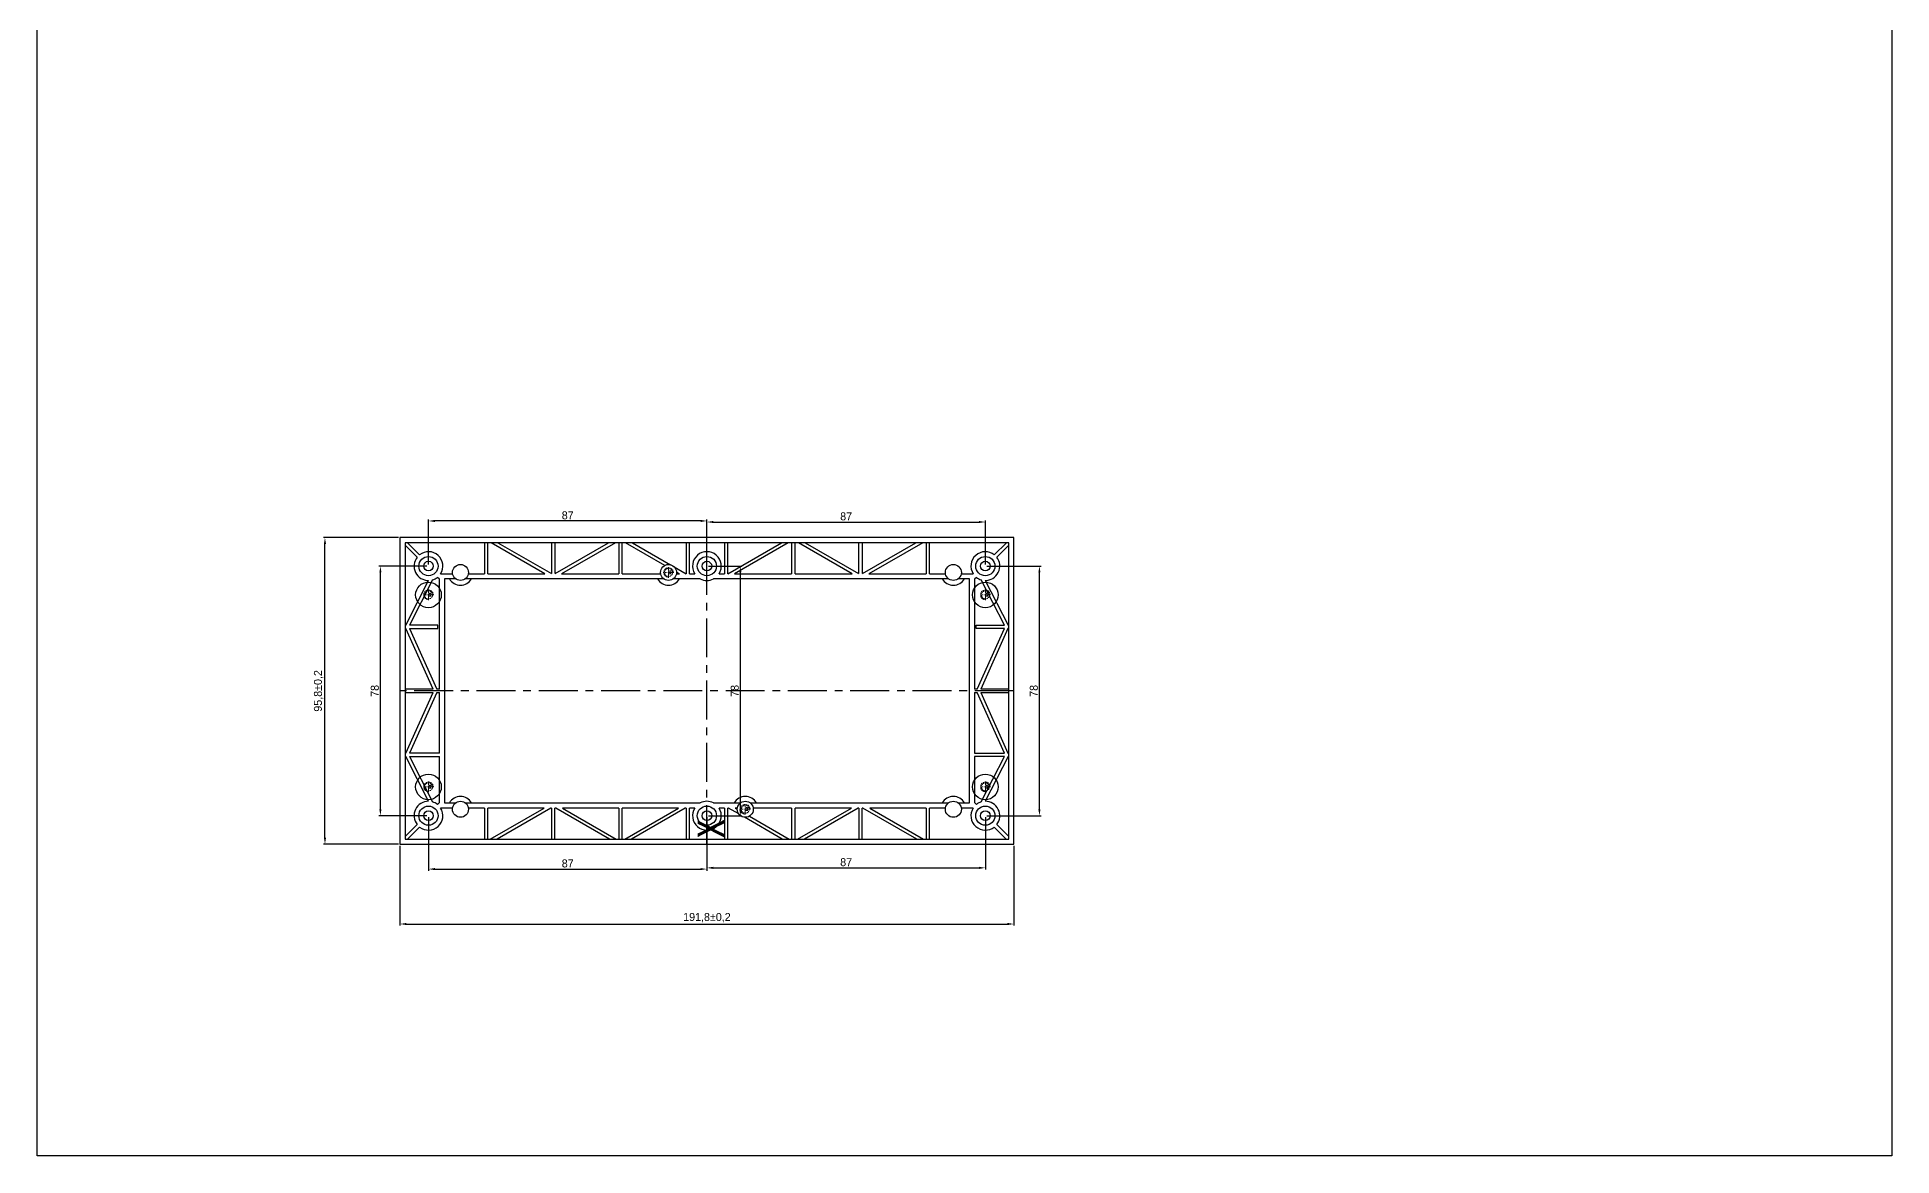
# Model space of a CAD drawing. Header units: millimetres. Extents: x 2216 to 2795, y 815 to 1515.
# Drawn here: x 2216 to 2795, y 815 to 1165 of the extents above; entities that cross this region are included whole.
import ezdxf

# ---------------------------------------------------------------- set-up
doc = ezdxf.new("R2010")
doc.units = ezdxf.units.MM
doc.linetypes.add('CENTER', pattern=[50.8, 31.75, -6.35, 6.35, -6.35])
doc.linetypes.add('HIDDEN', pattern=[9.525, 6.35, -3.175])
doc.layers.add('dim', color=82, linetype='Continuous', lineweight=9)
doc.layers.add('screw', color=33, linetype='Continuous', lineweight=13)
doc.styles.add('TEXTSTYLE_2', font='txt', dxfattribs={"width": 0.8})
doc.styles.add('TXT', font='txt.shx', dxfattribs={"bigfont": 'gbcbig.shx'})
doc.dimstyles.new('ISO-25', dxfattribs={"dimtxt": 2.5, "dimasz": 2.5, "dimexe": 1.25, "dimexo": 0.625, "dimtad": 1, "dimtxsty": 'Standard', "dimcen": 2.5, "dimadec": 0, "dimazin": 0, "dimtfac": 1, "dimtmove": 0, "dimatfit": 3, "dimfxl": 1, "dimarcsym": 0})

# ---------------------------------------------------------------- blocks, each defined once
blk = doc.blocks.new('screw_m3_g')
at = {"layer": 'screw', "color": 1, "linetype": 'CENTER', "ltscale": 0.06}
for p, q in [((-1.65, 0), (1.65, 0)), ((0, -1.65), (0, 1.65))]:
    blk.add_line(p, q, dxfattribs=at)
at = {"layer": 'screw', "color": 33, "linetype": 'HIDDEN', "ltscale": 0.06}
blk.add_circle((0, 0), 1.25, dxfattribs=at)
at = {"layer": 'screw', "color": 92, "linetype": 'HIDDEN', "ltscale": 0.06}
blk.add_arc((0, 0), 1.5, 270, 180, dxfattribs=at)
at = {"layer": 'screw', "color": 6, "style": 'TXT'}
blk.add_text('M3', height=0.6, dxfattribs=at).set_placement((-0.51, -0.75))
blk = doc.blocks.new('*D28')
at = {"layer": 'Defpoints', "color": 0}
for p in [(2305.77, 1008.61), (2329.22, 1008.61), (2329.22, 912.81)]:
    blk.add_point(p, dxfattribs=at)
at = {"layer": 'dim', "color": 0, "lineweight": -2}
for p, q in [((2328.72, 1008.61), (2305.27, 1008.61)), ((2305.77, 914.81), (2305.77, 1006.61)), ((2328.72, 912.81), (2305.27, 912.81))]:
    blk.add_line(p, q, dxfattribs=at)
at = {"layer": 'dim', "color": 0}
for points in [[(2305.44, 1006.61), (2306.11, 1006.61), (2305.77, 1008.61)], [(2305.44, 914.81), (2306.11, 914.81), (2305.77, 912.81)]]:
    blk.add_solid(points, dxfattribs=at)
at = {"layer": 'dim', "color": 0, "insert": (2303.81, 960.71), "char_height": 2.5, "attachment_point": 5, "rotation": 90}
blk.add_mtext('\\A1;95,8±0,2', dxfattribs=at)
blk = doc.blocks.new('*D29')
at = {"layer": 'Defpoints', "color": 0}
for p in [(2329.22, 912.81), (2521.02, 912.81), (2521.02, 887.87)]:
    blk.add_point(p, dxfattribs=at)
at = {"layer": 'dim', "color": 0, "lineweight": -2}
for p, q in [((2329.22, 912.31), (2329.22, 887.37)), ((2521.02, 912.31), (2521.02, 887.37)), ((2331.22, 887.87), (2519.02, 887.87))]:
    blk.add_line(p, q, dxfattribs=at)
at = {"layer": 'dim', "color": 0}
for points in [[(2331.22, 888.21), (2331.22, 887.54), (2329.22, 887.87)], [(2519.02, 888.21), (2519.02, 887.54), (2521.02, 887.87)]]:
    blk.add_solid(points, dxfattribs=at)
at = {"layer": 'dim', "color": 0, "insert": (2425.12, 889.83), "char_height": 2.5, "attachment_point": 5}
blk.add_mtext('\\A1;191,8±0,2', dxfattribs=at)
blk = doc.blocks.new('*D63')
at = {"layer": 'Defpoints', "color": 0}
for p in [(2512.12, 1013.48), (2425.12, 999.71), (2512.12, 999.71)]:
    blk.add_point(p, dxfattribs=at)
at = {"layer": 'dim', "color": 0, "lineweight": -2}
for p, q in [((2425.12, 1000.21), (2425.12, 1013.98)), ((2427.12, 1013.48), (2510.12, 1013.48)), ((2512.12, 1000.21), (2512.12, 1013.98))]:
    blk.add_line(p, q, dxfattribs=at)
at = {"layer": 'dim', "color": 0}
for points in [[(2427.12, 1013.81), (2427.12, 1013.15), (2425.12, 1013.48)], [(2510.12, 1013.81), (2510.12, 1013.15), (2512.12, 1013.48)]]:
    blk.add_solid(points, dxfattribs=at)
at = {"layer": 'dim', "color": 0, "insert": (2468.62, 1015.23), "char_height": 2.5, "attachment_point": 5}
blk.add_mtext('87', dxfattribs=at)
blk = doc.blocks.new('*D64')
at = {"layer": 'Defpoints', "color": 0}
for p in [(2338.12, 1013.81), (2338.12, 999.71), (2425.12, 999.71)]:
    blk.add_point(p, dxfattribs=at)
at = {"layer": 'dim', "color": 0, "lineweight": -2}
for p, q in [((2338.12, 1000.21), (2338.12, 1014.31)), ((2425.12, 1000.21), (2425.12, 1014.31)), ((2423.12, 1013.81), (2340.12, 1013.81))]:
    blk.add_line(p, q, dxfattribs=at)
at = {"layer": 'dim', "color": 0}
for points in [[(2340.12, 1014.15), (2340.12, 1013.48), (2338.12, 1013.81)], [(2423.12, 1014.15), (2423.12, 1013.48), (2425.12, 1013.81)]]:
    blk.add_solid(points, dxfattribs=at)
at = {"layer": 'dim', "color": 0, "insert": (2381.62, 1015.56), "char_height": 2.5, "attachment_point": 5}
blk.add_mtext('87', dxfattribs=at)
blk = doc.blocks.new('*D65')
at = {"layer": 'Defpoints', "color": 0}
for p in [(2338.12, 921.71), (2425.12, 921.71), (2425.12, 905.03)]:
    blk.add_point(p, dxfattribs=at)
at = {"layer": 'dim', "color": 0, "lineweight": -2}
for p, q in [((2338.12, 921.21), (2338.12, 904.53)), ((2425.12, 921.21), (2425.12, 904.53)), ((2340.12, 905.03), (2423.12, 905.03))]:
    blk.add_line(p, q, dxfattribs=at)
at = {"layer": 'dim', "color": 0}
for points in [[(2340.12, 905.37), (2340.12, 904.7), (2338.12, 905.03)], [(2423.12, 905.37), (2423.12, 904.7), (2425.12, 905.03)]]:
    blk.add_solid(points, dxfattribs=at)
at = {"layer": 'dim', "color": 0, "insert": (2381.62, 906.78), "char_height": 2.5, "attachment_point": 5}
blk.add_mtext('87', dxfattribs=at)
blk = doc.blocks.new('*D66')
at = {"layer": 'Defpoints', "color": 0}
for p in [(2425.12, 921.71), (2512.12, 921.71), (2512.12, 905.42)]:
    blk.add_point(p, dxfattribs=at)
at = {"layer": 'dim', "color": 0, "lineweight": -2}
for p, q in [((2425.12, 921.21), (2425.12, 904.92)), ((2512.12, 921.21), (2512.12, 904.92)), ((2427.12, 905.42), (2510.12, 905.42))]:
    blk.add_line(p, q, dxfattribs=at)
at = {"layer": 'dim', "color": 0}
for points in [[(2427.12, 905.75), (2427.12, 905.08), (2425.12, 905.42)], [(2510.12, 905.75), (2510.12, 905.08), (2512.12, 905.42)]]:
    blk.add_solid(points, dxfattribs=at)
at = {"layer": 'dim', "color": 0, "insert": (2468.62, 907.17), "char_height": 2.5, "attachment_point": 5}
blk.add_mtext('87', dxfattribs=at)
blk = doc.blocks.new('*D67')
at = {"layer": 'Defpoints', "color": 0}
for p in [(2512.12, 999.71), (2529.01, 999.71), (2512.12, 921.71)]:
    blk.add_point(p, dxfattribs=at)
at = {"layer": 'dim', "color": 0, "lineweight": -2}
for p, q in [((2512.61, 999.71), (2529.51, 999.71)), ((2529.01, 923.71), (2529.01, 997.71)), ((2512.61, 921.71), (2529.51, 921.71))]:
    blk.add_line(p, q, dxfattribs=at)
at = {"layer": 'dim', "color": 0}
for points in [[(2528.67, 997.71), (2529.34, 997.71), (2529.01, 999.71)], [(2528.67, 923.71), (2529.34, 923.71), (2529.01, 921.71)]]:
    blk.add_solid(points, dxfattribs=at)
at = {"layer": 'dim', "color": 0, "insert": (2527.26, 960.71), "char_height": 2.5, "attachment_point": 5, "rotation": 90}
blk.add_mtext('78', dxfattribs=at)
blk = doc.blocks.new('*D68')
at = {"layer": 'Defpoints', "color": 0}
for p in [(2323.1, 999.71), (2338.12, 999.71), (2338.12, 921.71)]:
    blk.add_point(p, dxfattribs=at)
at = {"layer": 'dim', "color": 0, "lineweight": -2}
for p, q in [((2337.62, 999.71), (2322.6, 999.71)), ((2323.1, 923.71), (2323.1, 997.71)), ((2337.62, 921.71), (2322.6, 921.71))]:
    blk.add_line(p, q, dxfattribs=at)
at = {"layer": 'dim', "color": 0}
for points in [[(2322.77, 997.71), (2323.43, 997.71), (2323.1, 999.71)], [(2322.77, 923.71), (2323.43, 923.71), (2323.1, 921.71)]]:
    blk.add_solid(points, dxfattribs=at)
at = {"layer": 'dim', "color": 0, "insert": (2321.35, 960.71), "char_height": 2.5, "attachment_point": 5, "rotation": 90}
blk.add_mtext('78', dxfattribs=at)
blk = doc.blocks.new('*D69')
at = {"layer": 'Defpoints', "color": 0}
for p in [(2425.12, 999.71), (2435.57, 999.71), (2425.12, 921.71)]:
    blk.add_point(p, dxfattribs=at)
at = {"layer": 'dim', "color": 0, "lineweight": -2}
for p, q in [((2425.61, 999.71), (2436.07, 999.71)), ((2435.57, 923.71), (2435.57, 997.71)), ((2425.61, 921.71), (2436.07, 921.71))]:
    blk.add_line(p, q, dxfattribs=at)
at = {"layer": 'dim', "color": 0}
for points in [[(2435.23, 997.71), (2435.9, 997.71), (2435.57, 999.71)], [(2435.23, 923.71), (2435.9, 923.71), (2435.57, 921.71)]]:
    blk.add_solid(points, dxfattribs=at)
at = {"layer": 'dim', "color": 0, "insert": (2433.82, 960.71), "char_height": 2.5, "attachment_point": 5, "rotation": 90}
blk.add_mtext('78', dxfattribs=at)

msp = doc.modelspace()

# ---------------------------------------------------------------- linework, layer by layer
for p, q in [((2215.832, 815.41), (2215.832, 1514.603)), ((2795.361, 1514.603), (2795.361, 815.41)), ((2795.361, 815.41), (2215.832, 815.41))]:
    msp.add_line(p, q)
at = {"color": 7, "linetype": 'Continuous'}
for p, q in [((2521.015, 1008.615), (2329.215, 1008.615)), ((2329.215, 1008.615), (2329.215, 912.815)), ((2521.015, 912.815), (2521.015, 1008.615)), ((2519.415, 1007.015), (2330.815, 1007.015)), ((2330.815, 1007.015), (2330.815, 914.415)), ((2334.581, 1002.5), (2330.815, 1006.249)), ((2331.546, 1007.015), (2335.329, 1003.248)), ((2355.586, 1007.015), (2355.586, 997.315)), ((2356.644, 997.315), (2356.644, 1007.015)), ((2374.499, 997.315), (2357.701, 1007.015)), ((2359.818, 1007.015), (2376.515, 997.373)), ((2376.515, 1007.015), (2376.515, 997.373)), ((2377.715, 997.373), (2377.715, 1007.015)), ((2377.715, 997.373), (2394.412, 1007.015)), ((2396.53, 1007.015), (2379.731, 997.315)), ((2397.586, 1007.015), (2397.586, 997.315)), ((2398.644, 997.315), (2398.644, 1007.015)), ((2411.964, 999.934), (2399.701, 1007.015)), ((2401.818, 1007.015), (2413.725, 1000.139)), ((2418.586, 1007.015), (2418.586, 997.332)), ((2419.644, 997.315), (2419.644, 1007.015)), ((2430.586, 1007.015), (2430.586, 997.315)), ((2431.644, 997.332), (2431.644, 1007.015)), ((2431.644, 997.332), (2448.412, 1007.015)), ((2450.53, 1007.015), (2433.731, 997.315)), ((2451.586, 1007.015), (2451.586, 997.315)), ((2452.644, 997.315), (2452.644, 1007.015)), ((2470.499, 997.315), (2453.701, 1007.015)), ((2455.818, 1007.015), (2472.515, 997.373)), ((2472.515, 1007.015), (2472.515, 997.373)), ((2473.715, 997.373), (2473.715, 1007.015)), ((2473.715, 997.373), (2490.412, 1007.015)), ((2492.53, 1007.015), (2475.731, 997.315)), ((2493.586, 1007.015), (2493.586, 997.315)), ((2494.644, 997.315), (2494.644, 1007.015)), ((2514.901, 1003.248), (2518.684, 1007.015)), ((2519.415, 1006.249), (2515.65, 1002.5)), ((2519.415, 914.415), (2519.415, 1007.015)), ((2341.922, 997.315), (2345.647, 997.315)), ((2350.583, 997.315), (2355.586, 997.315)), ((2356.644, 997.315), (2374.499, 997.315)), ((2379.731, 997.315), (2397.586, 997.315)), ((2398.644, 997.315), (2410.647, 997.315)), ((2414.91, 999.455), (2418.586, 997.332)), ((2415.583, 997.315), (2416.499, 997.315)), ((2416.499, 997.315), (2415.613, 997.827)), ((2419.644, 997.315), (2421.309, 997.315)), ((2428.922, 997.315), (2430.586, 997.315)), ((2433.731, 997.315), (2451.586, 997.315)), ((2452.644, 997.315), (2470.499, 997.315)), ((2475.731, 997.315), (2493.586, 997.315)), ((2494.644, 997.315), (2499.647, 997.315)), ((2504.583, 997.315), (2508.309, 997.315)), ((2331.016, 981.231), (2338.158, 995.215)), ((2339.417, 995.408), (2332.176, 981.231)), ((2341.515, 995.596), (2340.916, 996.193)), ((2341.515, 961.244), (2341.515, 995.596)), ((2346.615, 995.715), (2343.115, 995.715)), ((2343.115, 995.715), (2343.115, 925.715)), ((2411.615, 995.715), (2349.615, 995.715)), ((2423.054, 995.715), (2414.615, 995.715)), ((2500.615, 995.715), (2427.177, 995.715)), ((2507.115, 995.715), (2503.615, 995.715)), ((2507.115, 925.715), (2507.115, 995.715)), ((2509.315, 996.193), (2508.715, 995.596)), ((2508.715, 995.596), (2508.715, 961.244)), ((2518.054, 981.231), (2510.814, 995.407)), ((2512.072, 995.215), (2519.214, 981.231)), ((2331.016, 981.231), (2330.815, 981.231)), ((2330.815, 980.198), (2331.044, 980.198)), ((2339.548, 961.244), (2331.044, 980.198)), ((2341.017, 981.231), (2332.176, 981.231)), ((2332.177, 980.198), (2340.68, 961.244)), ((2332.177, 980.198), (2341.017, 980.198)), ((2341.017, 980.198), (2341.017, 981.231)), ((2509.213, 980.198), (2509.213, 981.231)), ((2509.213, 981.231), (2518.054, 981.231)), ((2518.053, 980.198), (2509.213, 980.198)), ((2509.55, 961.244), (2518.053, 980.198)), ((2519.186, 980.198), (2510.682, 961.244)), ((2519.415, 980.198), (2519.186, 980.198)), ((2519.214, 981.231), (2519.415, 981.231)), ((2339.548, 961.244), (2330.815, 961.244)), ((2330.815, 960.185), (2339.548, 960.185)), ((2331.044, 941.231), (2339.548, 960.185)), ((2340.68, 960.185), (2332.177, 941.231)), ((2341.515, 961.244), (2340.68, 961.244)), ((2340.68, 960.185), (2341.515, 960.185)), ((2341.515, 941.231), (2341.515, 960.185)), ((2509.55, 961.244), (2508.715, 961.244)), ((2508.715, 960.185), (2508.715, 941.231)), ((2508.715, 960.185), (2509.55, 960.185)), ((2518.053, 941.231), (2509.55, 960.185)), ((2519.415, 961.244), (2510.682, 961.244)), ((2510.682, 960.185), (2519.415, 960.185)), ((2510.682, 960.185), (2519.186, 941.231)), ((2331.044, 941.231), (2330.815, 941.231)), ((2330.815, 940.198), (2331.016, 940.198)), ((2338.158, 926.215), (2331.016, 940.198)), ((2332.176, 940.198), (2339.417, 926.022)), ((2332.176, 940.198), (2341.515, 940.198)), ((2341.515, 941.231), (2332.177, 941.231)), ((2341.515, 925.867), (2341.515, 940.198)), ((2508.715, 941.231), (2518.053, 941.231)), ((2508.715, 940.198), (2508.715, 925.867)), ((2518.054, 940.198), (2508.715, 940.198)), ((2510.814, 926.022), (2518.054, 940.198)), ((2519.214, 940.198), (2512.072, 926.215)), ((2519.186, 941.231), (2519.415, 941.231)), ((2519.415, 940.198), (2519.214, 940.198)), ((2340.899, 925.25), (2341.515, 925.867)), ((2345.647, 924.115), (2341.922, 924.115)), ((2343.115, 925.715), (2346.615, 925.715)), ((2349.615, 925.715), (2423.054, 925.715)), ((2355.586, 924.115), (2350.583, 924.115)), ((2355.586, 924.115), (2355.586, 914.415)), ((2374.24, 924.115), (2356.644, 924.115)), ((2356.644, 914.415), (2356.644, 924.115)), ((2357.441, 914.415), (2374.24, 924.115)), ((2376.357, 924.115), (2359.558, 914.415)), ((2376.586, 924.115), (2376.357, 924.115)), ((2376.586, 924.115), (2376.586, 914.415)), ((2377.873, 924.115), (2377.644, 924.115)), ((2377.644, 914.415), (2377.644, 924.115)), ((2394.672, 914.415), (2377.873, 924.115)), ((2379.99, 924.115), (2396.789, 914.415)), ((2397.586, 924.115), (2379.99, 924.115)), ((2397.586, 924.115), (2397.586, 914.415)), ((2416.24, 924.115), (2398.644, 924.115)), ((2398.644, 914.415), (2398.644, 924.115)), ((2399.441, 914.415), (2416.24, 924.115)), ((2418.357, 924.115), (2401.558, 914.415)), ((2418.586, 924.115), (2418.357, 924.115)), ((2418.586, 924.115), (2418.586, 914.415)), ((2421.309, 924.115), (2419.644, 924.115)), ((2419.644, 914.415), (2419.644, 924.115)), ((2427.177, 925.715), (2435.615, 925.715)), ((2430.586, 924.115), (2428.922, 924.115)), ((2430.586, 924.115), (2430.586, 914.415)), ((2431.873, 924.115), (2431.644, 924.115)), ((2431.644, 914.415), (2431.644, 924.115)), ((2435.08, 922.263), (2431.873, 924.115)), ((2434.647, 924.115), (2433.99, 924.115)), ((2433.99, 924.115), (2434.615, 923.754)), ((2438.399, 921.569), (2450.789, 914.415)), ((2438.615, 925.715), (2500.615, 925.715)), ((2451.586, 924.115), (2439.583, 924.115)), ((2451.586, 924.115), (2451.586, 914.415)), ((2470.24, 924.115), (2452.644, 924.115)), ((2452.644, 914.415), (2452.644, 924.115)), ((2453.441, 914.415), (2470.24, 924.115)), ((2472.357, 924.115), (2455.558, 914.415)), ((2472.586, 924.115), (2472.357, 924.115)), ((2472.586, 924.115), (2472.586, 914.415)), ((2473.644, 914.415), (2473.644, 924.115)), ((2473.873, 924.115), (2473.644, 924.115)), ((2490.672, 914.415), (2473.873, 924.115)), ((2493.586, 924.115), (2475.99, 924.115)), ((2475.99, 924.115), (2492.789, 914.415)), ((2493.586, 924.115), (2493.586, 914.415)), ((2494.644, 914.415), (2494.644, 924.115)), ((2499.647, 924.115), (2494.644, 924.115)), ((2503.615, 925.715), (2507.115, 925.715)), ((2508.309, 924.115), (2504.583, 924.115)), ((2508.715, 925.867), (2509.332, 925.25)), ((2330.815, 915.163), (2334.58, 918.93)), ((2335.329, 918.181), (2331.564, 914.415)), ((2448.672, 914.415), (2436.876, 921.226)), ((2518.667, 914.415), (2514.902, 918.181)), ((2515.65, 918.93), (2519.415, 915.163)), ((2329.215, 912.815), (2521.015, 912.815)), ((2330.815, 914.415), (2519.415, 914.415))]:
    msp.add_line(p, q, dxfattribs=at)
at = {"color": 1, "linetype": 'CENTER', "ltscale": 0.3832}
for p, q in [((2425.115, 912.815), (2425.115, 1008.615)), ((2521.015, 960.715), (2329.215, 960.715))]:
    msp.add_line(p, q, dxfattribs=at)
at = {"color": 7, "linetype": 'Continuous'}
for centre, radius in [((2338.115, 999.715), 3), ((2425.115, 999.715), 3), ((2512.115, 999.715), 3), ((2338.115, 999.715), 1.5), ((2348.115, 997.715), 2.5), ((2413.115, 997.715), 2.5), ((2425.115, 999.715), 1.5), ((2502.115, 997.715), 2.5), ((2512.115, 999.715), 1.5), ((2338.115, 921.715), 3), ((2338.115, 921.715), 1.5), ((2348.115, 923.715), 2.5), ((2425.115, 921.715), 3), ((2425.115, 921.715), 1.5), ((2437.115, 923.715), 2.5), ((2502.115, 923.715), 2.5), ((2512.115, 921.715), 3), ((2512.115, 921.715), 1.5)]:
    msp.add_circle(centre, radius, dxfattribs=at)
for centre in [(2338.115, 990.715), (2512.115, 990.715), (2338.115, 930.715), (2512.115, 930.715)]:
    msp.add_circle(centre, 4)
for centre, radius, start, end in [((2338.115, 999.715), 4.5, 327.769047, 128.251592), ((2425.115, 999.715), 4.5, 327.769047, 212.230953), ((2512.115, 999.715), 4.5, 51.748408, 212.230953), ((2338.115, 999.715), 4.5, 141.76136, 270.546222), ((2512.115, 999.715), 4.5, 269.453821, 38.23864), ((2338.115, 999.715), 4.5, 286.820281, 308.494615), ((2348.115, 997.715), 4, 210, 330), ((2413.115, 997.715), 4, 210, 330), ((2425.115, 999.715), 4.5, 242.733956, 297.266044), ((2502.115, 997.715), 4, 210, 330), ((2512.115, 999.715), 4.5, 231.506373, 253.188334), ((2348.115, 923.715), 4, 30, 150), ((2437.115, 923.715), 4, 30, 150), ((2502.115, 923.715), 4, 30, 150), ((2338.115, 921.715), 4.5, 89.453821, 218.231723), ((2338.115, 921.715), 4.5, 231.741462, 32.230953), ((2338.115, 921.715), 4.5, 51.790058, 73.188334), ((2425.115, 921.715), 4.5, 147.769047, 32.230953), ((2425.115, 921.715), 4.5, 62.733956, 117.266044), ((2512.115, 921.715), 4.5, 147.769047, 308.258538), ((2512.115, 921.715), 4.5, 106.811666, 128.209942), ((2512.115, 921.715), 4.5, 321.768277, 90.546179)]:
    msp.add_arc(centre, radius, start, end, dxfattribs=at)

# ---------------------------------------------------------------- block references
at = {"layer": 'screw', "rotation": 90}
for p in [(2413.115, 997.715), (2338.115, 990.715), (2512.115, 990.715), (2338.115, 930.715), (2512.115, 930.715), (2437.115, 923.715)]:
    msp.add_blockref('screw_m3_g', p, dxfattribs=at)

# ---------------------------------------------------------------- texts
at = {"color": 9, "linetype": 'Continuous', "insert": (2419.741, 914.8), "char_height": 10.749, "width": 8.59902, "attachment_point": 1, "rotation": 90, "line_spacing_factor": 0.9, "style": 'TEXTSTYLE_2'}
msp.add_mtext('x', dxfattribs=at)

# ---------------------------------------------------------------- dimensions: what is measured, and where the dimension line sits
at = {"layer": 'dim'}
for base, p1, p2, picture, middle in [((2338.115, 1013.814), (2425.115, 999.715), (2338.115, 999.715), '*D64', (2381.615, 1015.564)), ((2512.115, 1013.482), (2425.115, 999.715), (2512.115, 999.715), '*D63', (2468.615, 1015.231)), ((2425.115, 905.034), (2338.115, 921.715), (2425.115, 921.715), '*D65', (2381.615, 906.784)), ((2512.115, 905.416), (2425.115, 921.715), (2512.115, 921.715), '*D66', (2468.615, 907.165))]:
    dim = msp.add_linear_dim(base=base, p1=p1, p2=p2, dimstyle='ISO-25', override={"dimasz": 2, "dimexe": 0.49975, "dimexo": 0.49975, "dimgap": 0.49975}, dxfattribs=at)
    dim.commit()
    dim.dimension.update_dxf_attribs({"geometry": picture, "text_midpoint": middle})
for base, p1, p2, angle, override, picture, middle in [((2305.773, 1008.615), (2329.215, 912.815), (2329.215, 1008.615), 90, {"dimasz": 2, "dimexe": 0.49975, "dimexo": 0.49975, "dimgap": 0.49975, "dimtol": 1, "dimlim": 0, "dimtp": 0.2, "dimtm": 0.2, "dimtfac": 1, "dimtdec": 3, "dimtolj": 1}, '*D28', (2303.814, 960.715)), ((2323.099, 999.715), (2338.115, 921.715), (2338.115, 999.715), 90, {"dimasz": 2, "dimexe": 0.49975, "dimexo": 0.49975, "dimgap": 0.49975}, '*D68', (2321.35, 960.715)), ((2435.566, 999.715), (2425.115, 921.715), (2425.115, 999.715), 90, {"dimasz": 2, "dimexe": 0.49975, "dimexo": 0.49975, "dimgap": 0.49975}, '*D69', (2433.816, 960.715)), ((2529.006, 999.715), (2512.115, 921.715), (2512.115, 999.715), 90, {"dimasz": 2, "dimexe": 0.49975, "dimexo": 0.49975, "dimgap": 0.49975}, '*D67', (2527.257, 960.715)), ((2521.015, 887.872), (2329.215, 912.815), (2521.015, 912.815), 180, {"dimasz": 2, "dimexe": 0.49975, "dimexo": 0.49975, "dimgap": 0.49975, "dimtol": 1, "dimlim": 0, "dimtp": 0.2, "dimtm": 0.2, "dimtfac": 1, "dimtdec": 3, "dimtolj": 1}, '*D29', (2425.115, 889.83))]:
    dim = msp.add_linear_dim(base=base, p1=p1, p2=p2, angle=angle, dimstyle='ISO-25', override=override, dxfattribs=at)
    dim.commit()
    dim.dimension.update_dxf_attribs({"geometry": picture, "text_midpoint": middle})

doc.saveas('drawing.dxf')
